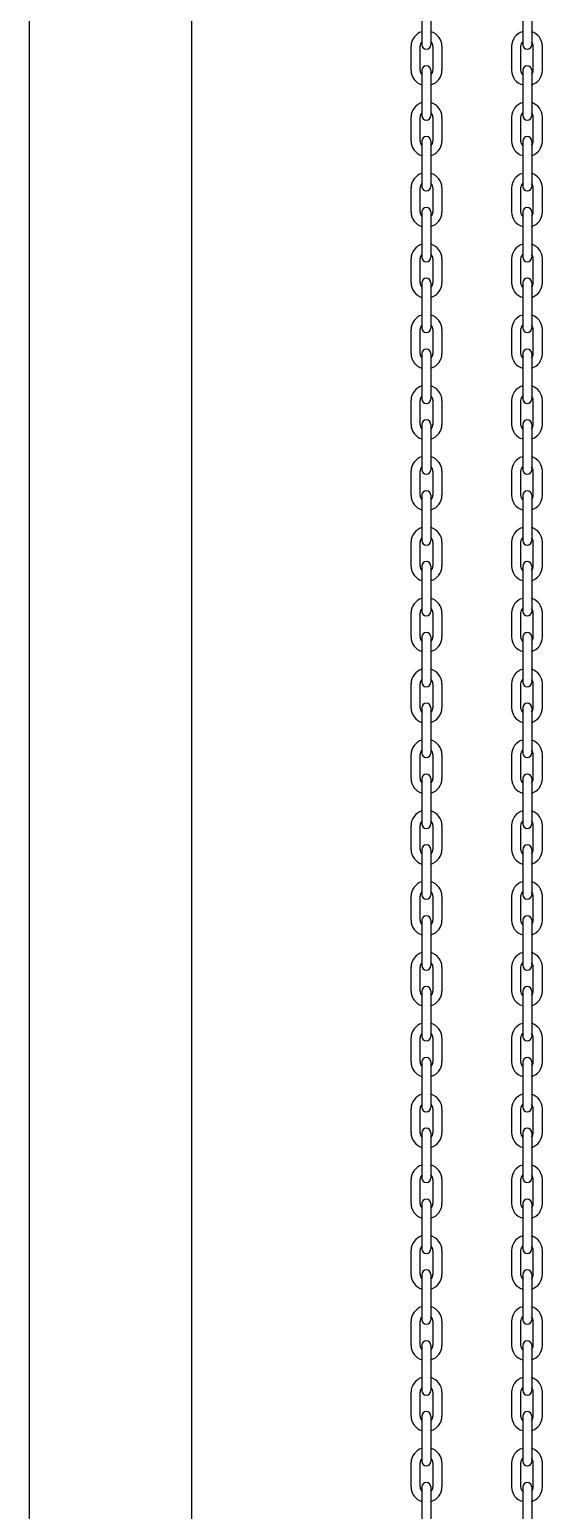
# Model space of a CAD drawing. Header units: millimetres. Extents: x 204328 to 274136, y -196910 to -178068.
# Drawn here: x 259812.6 to 259963.7, y -185713.1 to -185276.9 of the extents above; entities that cross this region are included whole.
import ezdxf

# ---------------------------------------------------------------- set-up
doc = ezdxf.new("R2010")
doc.units = ezdxf.units.MM
doc.layers.add('OHD Frame', color=2, linetype='Continuous')

msp = doc.modelspace()

# ---------------------------------------------------------------- linework, layer by layer
at = {"color": 3}
msp.add_line((259812.62, -189504.02, 0), (259812.62, -181789.76, 0), dxfattribs=at)
at = {"color": 7, "linetype": 'Continuous'}
for p, q in [((259928.13, -185267.97, 0), (259928.13, -185281.3, 0)), ((259930.8, -185267.97, 0), (259930.8, -185281.3, 0)), ((259957.88, -185267.97, 0), (259957.88, -185281.3, 0)), ((259960.55, -185267.97, 0), (259960.55, -185281.3, 0)), ((259925, -185288.84, 0), (259925, -185281.77, 0)), ((259927.67, -185288.84, 0), (259927.67, -185281.77, 0)), ((259931.4, -185281.77, 0), (259931.4, -185288.84, 0)), ((259934.07, -185281.77, 0), (259934.07, -185288.84, 0)), ((259954.61, -185281.77, 0), (259954.61, -185288.84, 0)), ((259957.28, -185281.77, 0), (259957.28, -185288.84, 0)), ((259961.01, -185288.84, 0), (259961.01, -185281.77, 0)), ((259963.68, -185288.84, 0), (259963.68, -185281.77, 0)), ((259928.13, -185288.84, 0), (259928.13, -185302.17, 0)), ((259930.8, -185288.84, 0), (259930.8, -185302.17, 0)), ((259957.88, -185288.84, 0), (259957.88, -185302.17, 0)), ((259960.55, -185288.84, 0), (259960.55, -185302.17, 0)), ((259925, -185309.7, 0), (259925, -185302.64, 0)), ((259927.67, -185309.7, 0), (259927.67, -185302.64, 0)), ((259931.4, -185302.64, 0), (259931.4, -185309.7, 0)), ((259934.07, -185302.64, 0), (259934.07, -185309.7, 0)), ((259954.61, -185302.64, 0), (259954.61, -185309.7, 0)), ((259957.28, -185302.64, 0), (259957.28, -185309.7, 0)), ((259961.01, -185309.7, 0), (259961.01, -185302.64, 0)), ((259963.68, -185309.7, 0), (259963.68, -185302.64, 0)), ((259928.13, -185309.7, 0), (259928.13, -185323.04, 0)), ((259930.8, -185309.7, 0), (259930.8, -185323.04, 0)), ((259957.88, -185309.7, 0), (259957.88, -185323.04, 0)), ((259960.55, -185309.7, 0), (259960.55, -185323.04, 0)), ((259925, -185330.57, 0), (259925, -185323.5, 0)), ((259927.67, -185330.57, 0), (259927.67, -185323.5, 0)), ((259931.4, -185323.5, 0), (259931.4, -185330.57, 0)), ((259934.07, -185323.5, 0), (259934.07, -185330.57, 0)), ((259954.61, -185323.5, 0), (259954.61, -185330.57, 0)), ((259957.28, -185323.5, 0), (259957.28, -185330.57, 0)), ((259961.01, -185330.57, 0), (259961.01, -185323.5, 0)), ((259963.68, -185330.57, 0), (259963.68, -185323.5, 0)), ((259928.13, -185330.57, 0), (259928.13, -185343.9, 0)), ((259930.8, -185330.57, 0), (259930.8, -185343.9, 0)), ((259957.88, -185330.57, 0), (259957.88, -185343.9, 0)), ((259960.55, -185330.57, 0), (259960.55, -185343.9, 0)), ((259925, -185351.44, 0), (259925, -185344.37, 0)), ((259927.67, -185351.44, 0), (259927.67, -185344.37, 0)), ((259931.4, -185344.37, 0), (259931.4, -185351.44, 0)), ((259934.07, -185344.37, 0), (259934.07, -185351.44, 0)), ((259954.61, -185344.37, 0), (259954.61, -185351.44, 0)), ((259957.28, -185344.37, 0), (259957.28, -185351.44, 0)), ((259961.01, -185351.44, 0), (259961.01, -185344.37, 0)), ((259963.68, -185351.44, 0), (259963.68, -185344.37, 0)), ((259928.13, -185351.44, 0), (259928.13, -185364.77, 0)), ((259930.8, -185351.44, 0), (259930.8, -185364.77, 0)), ((259957.88, -185351.44, 0), (259957.88, -185364.77, 0)), ((259960.55, -185351.44, 0), (259960.55, -185364.77, 0)), ((259925, -185372.3, 0), (259925, -185365.24, 0)), ((259927.67, -185372.3, 0), (259927.67, -185365.24, 0)), ((259931.4, -185365.24, 0), (259931.4, -185372.3, 0)), ((259934.07, -185365.24, 0), (259934.07, -185372.3, 0)), ((259954.61, -185365.24, 0), (259954.61, -185372.3, 0)), ((259957.28, -185365.24, 0), (259957.28, -185372.3, 0)), ((259961.01, -185372.3, 0), (259961.01, -185365.24, 0)), ((259963.68, -185372.3, 0), (259963.68, -185365.24, 0)), ((259928.13, -185372.3, 0), (259928.13, -185385.64, 0)), ((259930.8, -185372.3, 0), (259930.8, -185385.64, 0)), ((259957.88, -185372.3, 0), (259957.88, -185385.64, 0)), ((259960.55, -185372.3, 0), (259960.55, -185385.64, 0)), ((259925, -185393.17, 0), (259925, -185386.1, 0)), ((259927.67, -185393.17, 0), (259927.67, -185386.1, 0)), ((259931.4, -185386.1, 0), (259931.4, -185393.17, 0)), ((259934.07, -185386.1, 0), (259934.07, -185393.17, 0)), ((259954.61, -185386.1, 0), (259954.61, -185393.17, 0)), ((259957.28, -185386.1, 0), (259957.28, -185393.17, 0)), ((259961.01, -185393.17, 0), (259961.01, -185386.1, 0)), ((259963.68, -185393.17, 0), (259963.68, -185386.1, 0)), ((259928.13, -185393.17, 0), (259928.13, -185406.5, 0)), ((259930.8, -185393.17, 0), (259930.8, -185406.5, 0)), ((259957.88, -185393.17, 0), (259957.88, -185406.5, 0)), ((259960.55, -185393.17, 0), (259960.55, -185406.5, 0)), ((259925, -185414.04, 0), (259925, -185406.97, 0)), ((259927.67, -185414.04, 0), (259927.67, -185406.97, 0)), ((259931.4, -185406.97, 0), (259931.4, -185414.04, 0)), ((259934.07, -185406.97, 0), (259934.07, -185414.04, 0)), ((259954.61, -185406.97, 0), (259954.61, -185414.04, 0)), ((259957.28, -185406.97, 0), (259957.28, -185414.04, 0)), ((259961.01, -185414.04, 0), (259961.01, -185406.97, 0)), ((259963.68, -185414.04, 0), (259963.68, -185406.97, 0)), ((259928.13, -185414.04, 0), (259928.13, -185427.37, 0)), ((259930.8, -185414.04, 0), (259930.8, -185427.37, 0)), ((259957.88, -185414.04, 0), (259957.88, -185427.37, 0)), ((259960.55, -185414.04, 0), (259960.55, -185427.37, 0)), ((259925, -185434.9, 0), (259925, -185427.84, 0)), ((259927.67, -185434.9, 0), (259927.67, -185427.84, 0)), ((259931.4, -185427.84, 0), (259931.4, -185434.9, 0)), ((259934.07, -185427.84, 0), (259934.07, -185434.9, 0)), ((259954.61, -185427.84, 0), (259954.61, -185434.9, 0)), ((259957.28, -185427.84, 0), (259957.28, -185434.9, 0)), ((259961.01, -185434.9, 0), (259961.01, -185427.84, 0)), ((259963.68, -185434.9, 0), (259963.68, -185427.84, 0)), ((259928.13, -185434.9, 0), (259928.13, -185448.24, 0)), ((259930.8, -185434.9, 0), (259930.8, -185448.24, 0)), ((259957.88, -185434.9, 0), (259957.88, -185448.24, 0)), ((259960.55, -185434.9, 0), (259960.55, -185448.24, 0)), ((259925, -185455.77, 0), (259925, -185448.7, 0)), ((259927.67, -185455.77, 0), (259927.67, -185448.7, 0)), ((259931.4, -185448.7, 0), (259931.4, -185455.77, 0)), ((259934.07, -185448.7, 0), (259934.07, -185455.77, 0)), ((259954.61, -185448.7, 0), (259954.61, -185455.77, 0)), ((259957.28, -185448.7, 0), (259957.28, -185455.77, 0)), ((259961.01, -185455.77, 0), (259961.01, -185448.7, 0)), ((259963.68, -185455.77, 0), (259963.68, -185448.7, 0)), ((259928.13, -185455.77, 0), (259928.13, -185469.1, 0)), ((259930.8, -185455.77, 0), (259930.8, -185469.1, 0)), ((259957.88, -185455.77, 0), (259957.88, -185469.1, 0)), ((259960.55, -185455.77, 0), (259960.55, -185469.1, 0)), ((259925, -185476.64, 0), (259925, -185469.57, 0)), ((259927.67, -185476.64, 0), (259927.67, -185469.57, 0)), ((259931.4, -185469.57, 0), (259931.4, -185476.64, 0)), ((259934.07, -185469.57, 0), (259934.07, -185476.64, 0)), ((259954.61, -185469.57, 0), (259954.61, -185476.64, 0)), ((259957.28, -185469.57, 0), (259957.28, -185476.64, 0)), ((259961.01, -185476.64, 0), (259961.01, -185469.57, 0)), ((259963.68, -185476.64, 0), (259963.68, -185469.57, 0)), ((259928.13, -185476.64, 0), (259928.13, -185489.97, 0)), ((259930.8, -185476.64, 0), (259930.8, -185489.97, 0)), ((259957.88, -185476.64, 0), (259957.88, -185489.97, 0)), ((259960.55, -185476.64, 0), (259960.55, -185489.97, 0)), ((259925, -185497.5, 0), (259925, -185490.44, 0)), ((259927.67, -185497.5, 0), (259927.67, -185490.44, 0)), ((259931.4, -185490.44, 0), (259931.4, -185497.5, 0)), ((259934.07, -185490.44, 0), (259934.07, -185497.5, 0)), ((259954.61, -185490.44, 0), (259954.61, -185497.5, 0)), ((259957.28, -185490.44, 0), (259957.28, -185497.5, 0)), ((259961.01, -185497.5, 0), (259961.01, -185490.44, 0)), ((259963.68, -185497.5, 0), (259963.68, -185490.44, 0)), ((259928.13, -185497.5, 0), (259928.13, -185510.84, 0)), ((259930.8, -185497.5, 0), (259930.8, -185510.84, 0)), ((259957.88, -185497.5, 0), (259957.88, -185510.84, 0)), ((259960.55, -185497.5, 0), (259960.55, -185510.84, 0)), ((259925, -185518.37, 0), (259925, -185511.3, 0)), ((259927.67, -185518.37, 0), (259927.67, -185511.3, 0)), ((259931.4, -185511.3, 0), (259931.4, -185518.37, 0)), ((259934.07, -185511.3, 0), (259934.07, -185518.37, 0)), ((259954.61, -185511.3, 0), (259954.61, -185518.37, 0)), ((259957.28, -185511.3, 0), (259957.28, -185518.37, 0)), ((259961.01, -185518.37, 0), (259961.01, -185511.3, 0)), ((259963.68, -185518.37, 0), (259963.68, -185511.3, 0)), ((259928.13, -185518.37, 0), (259928.13, -185531.7, 0)), ((259930.8, -185518.37, 0), (259930.8, -185531.7, 0)), ((259957.88, -185518.37, 0), (259957.88, -185531.7, 0)), ((259960.55, -185518.37, 0), (259960.55, -185531.7, 0)), ((259925, -185539.24, 0), (259925, -185532.17, 0)), ((259927.67, -185539.24, 0), (259927.67, -185532.17, 0)), ((259931.4, -185532.17, 0), (259931.4, -185539.24, 0)), ((259934.07, -185532.17, 0), (259934.07, -185539.24, 0)), ((259954.61, -185532.17, 0), (259954.61, -185539.24, 0)), ((259957.28, -185532.17, 0), (259957.28, -185539.24, 0)), ((259961.01, -185539.24, 0), (259961.01, -185532.17, 0)), ((259963.68, -185539.24, 0), (259963.68, -185532.17, 0)), ((259928.13, -185539.24, 0), (259928.13, -185552.57, 0)), ((259930.8, -185539.24, 0), (259930.8, -185552.57, 0)), ((259957.88, -185539.24, 0), (259957.88, -185552.57, 0)), ((259960.55, -185539.24, 0), (259960.55, -185552.57, 0)), ((259925, -185560.1, 0), (259925, -185553.04, 0)), ((259927.67, -185560.1, 0), (259927.67, -185553.04, 0)), ((259931.4, -185553.04, 0), (259931.4, -185560.1, 0)), ((259934.07, -185553.04, 0), (259934.07, -185560.1, 0)), ((259954.61, -185553.04, 0), (259954.61, -185560.1, 0)), ((259957.28, -185553.04, 0), (259957.28, -185560.1, 0)), ((259961.01, -185560.1, 0), (259961.01, -185553.04, 0)), ((259963.68, -185560.1, 0), (259963.68, -185553.04, 0)), ((259928.13, -185560.1, 0), (259928.13, -185573.44, 0)), ((259930.8, -185560.1, 0), (259930.8, -185573.44, 0)), ((259957.88, -185560.1, 0), (259957.88, -185573.44, 0)), ((259960.55, -185560.1, 0), (259960.55, -185573.44, 0)), ((259925, -185580.97, 0), (259925, -185573.9, 0)), ((259927.67, -185580.97, 0), (259927.67, -185573.9, 0)), ((259931.4, -185573.9, 0), (259931.4, -185580.97, 0)), ((259934.07, -185573.9, 0), (259934.07, -185580.97, 0)), ((259954.61, -185573.9, 0), (259954.61, -185580.97, 0)), ((259957.28, -185573.9, 0), (259957.28, -185580.97, 0)), ((259961.01, -185580.97, 0), (259961.01, -185573.9, 0)), ((259963.68, -185580.97, 0), (259963.68, -185573.9, 0)), ((259928.13, -185580.97, 0), (259928.13, -185594.3, 0)), ((259930.8, -185580.97, 0), (259930.8, -185594.3, 0)), ((259957.88, -185580.97, 0), (259957.88, -185594.3, 0)), ((259960.55, -185580.97, 0), (259960.55, -185594.3, 0)), ((259925, -185601.84, 0), (259925, -185594.77, 0)), ((259927.67, -185601.84, 0), (259927.67, -185594.77, 0)), ((259931.4, -185594.77, 0), (259931.4, -185601.84, 0)), ((259934.07, -185594.77, 0), (259934.07, -185601.84, 0)), ((259954.61, -185594.77, 0), (259954.61, -185601.84, 0)), ((259957.28, -185594.77, 0), (259957.28, -185601.84, 0)), ((259961.01, -185601.84, 0), (259961.01, -185594.77, 0)), ((259963.68, -185601.84, 0), (259963.68, -185594.77, 0)), ((259928.13, -185601.84, 0), (259928.13, -185615.17, 0)), ((259930.8, -185601.84, 0), (259930.8, -185615.17, 0)), ((259957.88, -185601.84, 0), (259957.88, -185615.17, 0)), ((259960.55, -185601.84, 0), (259960.55, -185615.17, 0)), ((259925, -185622.7, 0), (259925, -185615.64, 0)), ((259927.67, -185622.7, 0), (259927.67, -185615.64, 0)), ((259931.4, -185615.64, 0), (259931.4, -185622.7, 0)), ((259934.07, -185615.64, 0), (259934.07, -185622.7, 0)), ((259954.61, -185615.64, 0), (259954.61, -185622.7, 0)), ((259957.28, -185615.64, 0), (259957.28, -185622.7, 0)), ((259961.01, -185622.7, 0), (259961.01, -185615.64, 0)), ((259963.68, -185622.7, 0), (259963.68, -185615.64, 0)), ((259928.13, -185622.7, 0), (259928.13, -185636.04, 0)), ((259930.8, -185622.7, 0), (259930.8, -185636.04, 0)), ((259957.88, -185622.7, 0), (259957.88, -185636.04, 0)), ((259960.55, -185622.7, 0), (259960.55, -185636.04, 0)), ((259925, -185643.57, 0), (259925, -185636.5, 0)), ((259927.67, -185643.57, 0), (259927.67, -185636.5, 0)), ((259931.4, -185636.5, 0), (259931.4, -185643.57, 0)), ((259934.07, -185636.5, 0), (259934.07, -185643.57, 0)), ((259954.61, -185636.5, 0), (259954.61, -185643.57, 0)), ((259957.28, -185636.5, 0), (259957.28, -185643.57, 0)), ((259961.01, -185643.57, 0), (259961.01, -185636.5, 0)), ((259963.68, -185643.57, 0), (259963.68, -185636.5, 0)), ((259928.13, -185643.57, 0), (259928.13, -185656.9, 0)), ((259930.8, -185643.57, 0), (259930.8, -185656.9, 0)), ((259957.88, -185643.57, 0), (259957.88, -185656.9, 0)), ((259960.55, -185643.57, 0), (259960.55, -185656.9, 0)), ((259925, -185664.44, 0), (259925, -185657.37, 0)), ((259927.67, -185664.44, 0), (259927.67, -185657.37, 0)), ((259931.4, -185657.37, 0), (259931.4, -185664.44, 0)), ((259934.07, -185657.37, 0), (259934.07, -185664.44, 0)), ((259954.61, -185657.37, 0), (259954.61, -185664.44, 0)), ((259957.28, -185657.37, 0), (259957.28, -185664.44, 0)), ((259961.01, -185664.44, 0), (259961.01, -185657.37, 0)), ((259963.68, -185664.44, 0), (259963.68, -185657.37, 0)), ((259928.13, -185664.44, 0), (259928.13, -185677.77, 0)), ((259930.8, -185664.44, 0), (259930.8, -185677.77, 0)), ((259957.88, -185664.44, 0), (259957.88, -185677.77, 0)), ((259960.55, -185664.44, 0), (259960.55, -185677.77, 0)), ((259925, -185685.3, 0), (259925, -185678.24, 0)), ((259927.67, -185685.3, 0), (259927.67, -185678.24, 0)), ((259931.4, -185678.24, 0), (259931.4, -185685.3, 0)), ((259934.07, -185678.24, 0), (259934.07, -185685.3, 0)), ((259954.61, -185678.24, 0), (259954.61, -185685.3, 0)), ((259957.28, -185678.24, 0), (259957.28, -185685.3, 0)), ((259961.01, -185685.3, 0), (259961.01, -185678.24, 0)), ((259963.68, -185685.3, 0), (259963.68, -185678.24, 0)), ((259928.13, -185685.3, 0), (259928.13, -185698.64, 0)), ((259930.8, -185685.3, 0), (259930.8, -185698.64, 0)), ((259957.88, -185685.3, 0), (259957.88, -185698.64, 0)), ((259960.55, -185685.3, 0), (259960.55, -185698.64, 0)), ((259925, -185706.17, 0), (259925, -185699.1, 0)), ((259927.67, -185706.17, 0), (259927.67, -185699.1, 0)), ((259931.4, -185699.1, 0), (259931.4, -185706.17, 0)), ((259934.07, -185699.1, 0), (259934.07, -185706.17, 0)), ((259954.61, -185699.1, 0), (259954.61, -185706.17, 0)), ((259957.28, -185699.1, 0), (259957.28, -185706.17, 0)), ((259961.01, -185706.17, 0), (259961.01, -185699.1, 0)), ((259963.68, -185706.17, 0), (259963.68, -185699.1, 0)), ((259928.13, -185706.17, 0), (259928.13, -185719.5, 0)), ((259930.8, -185706.17, 0), (259930.8, -185719.5, 0)), ((259957.88, -185706.17, 0), (259957.88, -185719.5, 0)), ((259960.55, -185706.17, 0), (259960.55, -185719.5, 0))]:
    msp.add_line(p, q, dxfattribs=at)
for centre, radius, start, end in [((259929.47, -185281.77, 0), 4.47, 106.4768, 180), ((259929.47, -185281.77, 0), 1.8, 134.9422, 180), ((259929.47, -185281.3, 0), 1.33, 180, 0), ((259929.6, -185281.77, 0), 4.47, 0, 73.5232), ((259929.6, -185281.77, 0), 1.8, 0, 45.0578), ((259959.08, -185281.77, 0), 4.47, 106.4768, 180), ((259959.08, -185281.77, 0), 1.8, 134.9422, 180), ((259959.21, -185281.3, 0), 1.33, 180, 0), ((259959.21, -185281.77, 0), 4.47, 0, 73.5232), ((259959.21, -185281.77, 0), 1.8, 0, 45.0578), ((259929.47, -185288.84, 0), 4.47, 180, 253.5232), ((259929.47, -185288.84, 0), 1.8, 180, 225.0578), ((259929.47, -185288.84, 0), 1.33, 0, 180), ((259929.6, -185288.84, 0), 4.47, 286.4768, 0), ((259929.6, -185288.84, 0), 1.8, 314.9422, 0), ((259959.08, -185288.84, 0), 4.47, 180, 253.5232), ((259959.08, -185288.84, 0), 1.8, 180, 225.0578), ((259959.21, -185288.84, 0), 1.33, 0, 180), ((259959.21, -185288.84, 0), 4.47, 286.4768, 0), ((259959.21, -185288.84, 0), 1.8, 314.9422, 0), ((259929.47, -185302.64, 0), 4.47, 106.4768, 180), ((259929.6, -185302.64, 0), 4.47, 0, 73.5232), ((259959.08, -185302.64, 0), 4.47, 106.4768, 180), ((259959.21, -185302.64, 0), 4.47, 0, 73.5232), ((259929.47, -185302.64, 0), 1.8, 134.9422, 180), ((259929.47, -185302.17, 0), 1.33, 180, 0), ((259929.6, -185302.64, 0), 1.8, 0, 45.0578), ((259959.08, -185302.64, 0), 1.8, 134.9422, 180), ((259959.21, -185302.17, 0), 1.33, 180, 0), ((259959.21, -185302.64, 0), 1.8, 0, 45.0578), ((259929.47, -185309.7, 0), 4.47, 180, 253.5232), ((259929.47, -185309.7, 0), 1.8, 180, 225.0578), ((259929.47, -185309.7, 0), 1.33, 0, 180), ((259929.6, -185309.7, 0), 4.47, 286.4768, 0), ((259929.6, -185309.7, 0), 1.8, 314.9422, 0), ((259959.08, -185309.7, 0), 4.47, 180, 253.5232), ((259959.08, -185309.7, 0), 1.8, 180, 225.0578), ((259959.21, -185309.7, 0), 1.33, 0, 180), ((259959.21, -185309.7, 0), 4.47, 286.4768, 0), ((259959.21, -185309.7, 0), 1.8, 314.9422, 0), ((259929.47, -185323.5, 0), 4.47, 106.4768, 180), ((259929.6, -185323.5, 0), 4.47, 0, 73.5232), ((259959.08, -185323.5, 0), 4.47, 106.4768, 180), ((259959.21, -185323.5, 0), 4.47, 0, 73.5232), ((259929.47, -185323.5, 0), 1.8, 134.9422, 180), ((259929.47, -185323.04, 0), 1.33, 180, 0), ((259929.6, -185323.5, 0), 1.8, 0, 45.0578), ((259959.08, -185323.5, 0), 1.8, 134.9422, 180), ((259959.21, -185323.04, 0), 1.33, 180, 0), ((259959.21, -185323.5, 0), 1.8, 0, 45.0578), ((259929.47, -185330.57, 0), 1.33, 0, 180), ((259959.21, -185330.57, 0), 1.33, 0, 180), ((259929.47, -185330.57, 0), 4.47, 180, 253.5232), ((259929.47, -185330.57, 0), 1.8, 180, 225.0578), ((259929.6, -185330.57, 0), 4.47, 286.4768, 0), ((259929.6, -185330.57, 0), 1.8, 314.9422, 0), ((259959.08, -185330.57, 0), 4.47, 180, 253.5232), ((259959.08, -185330.57, 0), 1.8, 180, 225.0578), ((259959.21, -185330.57, 0), 4.47, 286.4768, 0), ((259959.21, -185330.57, 0), 1.8, 314.9422, 0), ((259929.47, -185344.37, 0), 4.47, 106.4768, 180), ((259929.6, -185344.37, 0), 4.47, 0, 73.5232), ((259959.08, -185344.37, 0), 4.47, 106.4768, 180), ((259959.21, -185344.37, 0), 4.47, 0, 73.5232), ((259929.47, -185344.37, 0), 1.8, 134.9422, 180), ((259929.47, -185343.9, 0), 1.33, 180, 0), ((259929.6, -185344.37, 0), 1.8, 0, 45.0578), ((259959.08, -185344.37, 0), 1.8, 134.9422, 180), ((259959.21, -185343.9, 0), 1.33, 180, 0), ((259959.21, -185344.37, 0), 1.8, 0, 45.0578), ((259929.47, -185351.44, 0), 1.33, 0, 180), ((259959.21, -185351.44, 0), 1.33, 0, 180), ((259929.47, -185351.44, 0), 4.47, 180, 253.5232), ((259929.47, -185351.44, 0), 1.8, 180, 225.0578), ((259929.6, -185351.44, 0), 4.47, 286.4768, 0), ((259929.6, -185351.44, 0), 1.8, 314.9422, 0), ((259959.08, -185351.44, 0), 4.47, 180, 253.5232), ((259959.08, -185351.44, 0), 1.8, 180, 225.0578), ((259959.21, -185351.44, 0), 4.47, 286.4768, 0), ((259959.21, -185351.44, 0), 1.8, 314.9422, 0), ((259929.47, -185365.24, 0), 4.47, 106.4768, 180), ((259929.47, -185365.24, 0), 1.8, 134.9422, 180), ((259929.6, -185365.24, 0), 4.47, 0, 73.5232), ((259929.6, -185365.24, 0), 1.8, 0, 45.0578), ((259959.08, -185365.24, 0), 4.47, 106.4768, 180), ((259959.08, -185365.24, 0), 1.8, 134.9422, 180), ((259959.21, -185365.24, 0), 4.47, 0, 73.5232), ((259959.21, -185365.24, 0), 1.8, 0, 45.0578), ((259929.47, -185364.77, 0), 1.33, 180, 0), ((259959.21, -185364.77, 0), 1.33, 180, 0), ((259929.47, -185372.3, 0), 4.47, 180, 253.5232), ((259929.47, -185372.3, 0), 1.8, 180, 225.0578), ((259929.47, -185372.3, 0), 1.33, 0, 180), ((259929.6, -185372.3, 0), 4.47, 286.4768, 0), ((259929.6, -185372.3, 0), 1.8, 314.9422, 0), ((259959.08, -185372.3, 0), 4.47, 180, 253.5232), ((259959.08, -185372.3, 0), 1.8, 180, 225.0578), ((259959.21, -185372.3, 0), 1.33, 0, 180), ((259959.21, -185372.3, 0), 4.47, 286.4768, 0), ((259959.21, -185372.3, 0), 1.8, 314.9422, 0), ((259929.47, -185386.1, 0), 4.47, 106.4768, 180), ((259929.47, -185386.1, 0), 1.8, 134.9422, 180), ((259929.47, -185385.64, 0), 1.33, 180, 0), ((259929.6, -185386.1, 0), 4.47, 0, 73.5232), ((259929.6, -185386.1, 0), 1.8, 0, 45.0578), ((259959.08, -185386.1, 0), 4.47, 106.4768, 180), ((259959.08, -185386.1, 0), 1.8, 134.9422, 180), ((259959.21, -185385.64, 0), 1.33, 180, 0), ((259959.21, -185386.1, 0), 4.47, 0, 73.5232), ((259959.21, -185386.1, 0), 1.8, 0, 45.0578), ((259929.47, -185393.17, 0), 4.47, 180, 253.5232), ((259929.47, -185393.17, 0), 1.8, 180, 225.0578), ((259929.47, -185393.17, 0), 1.33, 0, 180), ((259929.6, -185393.17, 0), 4.47, 286.4768, 0), ((259929.6, -185393.17, 0), 1.8, 314.9422, 0), ((259959.08, -185393.17, 0), 4.47, 180, 253.5232), ((259959.08, -185393.17, 0), 1.8, 180, 225.0578), ((259959.21, -185393.17, 0), 1.33, 0, 180), ((259959.21, -185393.17, 0), 4.47, 286.4768, 0), ((259959.21, -185393.17, 0), 1.8, 314.9422, 0), ((259929.47, -185406.97, 0), 4.47, 106.4768, 180), ((259929.6, -185406.97, 0), 4.47, 0, 73.5232), ((259959.08, -185406.97, 0), 4.47, 106.4768, 180), ((259959.21, -185406.97, 0), 4.47, 0, 73.5232), ((259929.47, -185406.97, 0), 1.8, 134.9422, 180), ((259929.47, -185406.5, 0), 1.33, 180, 0), ((259929.6, -185406.97, 0), 1.8, 0, 45.0578), ((259959.08, -185406.97, 0), 1.8, 134.9422, 180), ((259959.21, -185406.5, 0), 1.33, 180, 0), ((259959.21, -185406.97, 0), 1.8, 0, 45.0578), ((259929.47, -185414.04, 0), 4.47, 180, 253.5232), ((259929.47, -185414.04, 0), 1.8, 180, 225.0578), ((259929.47, -185414.04, 0), 1.33, 0, 180), ((259929.6, -185414.04, 0), 4.47, 286.4768, 0), ((259929.6, -185414.04, 0), 1.8, 314.9422, 0), ((259959.08, -185414.04, 0), 4.47, 180, 253.5232), ((259959.08, -185414.04, 0), 1.8, 180, 225.0578), ((259959.21, -185414.04, 0), 1.33, 0, 180), ((259959.21, -185414.04, 0), 4.47, 286.4768, 0), ((259959.21, -185414.04, 0), 1.8, 314.9422, 0), ((259929.47, -185427.84, 0), 4.47, 106.4768, 180), ((259929.6, -185427.84, 0), 4.47, 0, 73.5232), ((259959.08, -185427.84, 0), 4.47, 106.4768, 180), ((259959.21, -185427.84, 0), 4.47, 0, 73.5232), ((259929.47, -185427.84, 0), 1.8, 134.9422, 180), ((259929.47, -185427.37, 0), 1.33, 180, 0), ((259929.6, -185427.84, 0), 1.8, 0, 45.0578), ((259959.08, -185427.84, 0), 1.8, 134.9422, 180), ((259959.21, -185427.37, 0), 1.33, 180, 0), ((259959.21, -185427.84, 0), 1.8, 0, 45.0578), ((259929.47, -185434.9, 0), 1.33, 0, 180), ((259959.21, -185434.9, 0), 1.33, 0, 180), ((259929.47, -185434.9, 0), 4.47, 180, 253.5232), ((259929.47, -185434.9, 0), 1.8, 180, 225.0578), ((259929.6, -185434.9, 0), 4.47, 286.4768, 0), ((259929.6, -185434.9, 0), 1.8, 314.9422, 0), ((259959.08, -185434.9, 0), 4.47, 180, 253.5232), ((259959.08, -185434.9, 0), 1.8, 180, 225.0578), ((259959.21, -185434.9, 0), 4.47, 286.4768, 0), ((259959.21, -185434.9, 0), 1.8, 314.9422, 0), ((259929.47, -185448.7, 0), 4.47, 106.4768, 180), ((259929.6, -185448.7, 0), 4.47, 0, 73.5232), ((259959.08, -185448.7, 0), 4.47, 106.4768, 180), ((259959.21, -185448.7, 0), 4.47, 0, 73.5232), ((259929.47, -185448.7, 0), 1.8, 134.9422, 180), ((259929.47, -185448.24, 0), 1.33, 180, 0), ((259929.6, -185448.7, 0), 1.8, 0, 45.0578), ((259959.08, -185448.7, 0), 1.8, 134.9422, 180), ((259959.21, -185448.24, 0), 1.33, 180, 0), ((259959.21, -185448.7, 0), 1.8, 0, 45.0578), ((259929.47, -185455.77, 0), 4.47, 180, 253.5232), ((259929.47, -185455.77, 0), 1.8, 180, 225.0578), ((259929.47, -185455.77, 0), 1.33, 0, 180), ((259929.6, -185455.77, 0), 4.47, 286.4768, 0), ((259929.6, -185455.77, 0), 1.8, 314.9422, 0), ((259959.08, -185455.77, 0), 4.47, 180, 253.5232), ((259959.08, -185455.77, 0), 1.8, 180, 225.0578), ((259959.21, -185455.77, 0), 1.33, 0, 180), ((259959.21, -185455.77, 0), 4.47, 286.4768, 0), ((259959.21, -185455.77, 0), 1.8, 314.9422, 0), ((259929.47, -185469.57, 0), 4.47, 106.4768, 180), ((259929.47, -185469.57, 0), 1.8, 134.9422, 180), ((259929.6, -185469.57, 0), 4.47, 0, 73.5232), ((259929.6, -185469.57, 0), 1.8, 0, 45.0578), ((259959.08, -185469.57, 0), 4.47, 106.4768, 180), ((259959.08, -185469.57, 0), 1.8, 134.9422, 180), ((259959.21, -185469.57, 0), 4.47, 0, 73.5232), ((259959.21, -185469.57, 0), 1.8, 0, 45.0578), ((259929.47, -185469.1, 0), 1.33, 180, 0), ((259959.21, -185469.1, 0), 1.33, 180, 0), ((259929.47, -185476.64, 0), 4.47, 180, 253.5232), ((259929.47, -185476.64, 0), 1.8, 180, 225.0578), ((259929.47, -185476.64, 0), 1.33, 0, 180), ((259929.6, -185476.64, 0), 4.47, 286.4768, 0), ((259929.6, -185476.64, 0), 1.8, 314.9422, 0), ((259959.08, -185476.64, 0), 4.47, 180, 253.5232), ((259959.08, -185476.64, 0), 1.8, 180, 225.0578), ((259959.21, -185476.64, 0), 1.33, 0, 180), ((259959.21, -185476.64, 0), 4.47, 286.4768, 0), ((259959.21, -185476.64, 0), 1.8, 314.9422, 0), ((259929.47, -185490.44, 0), 4.47, 106.4768, 180), ((259929.6, -185490.44, 0), 4.47, 0, 73.5232), ((259959.08, -185490.44, 0), 4.47, 106.4768, 180), ((259959.21, -185490.44, 0), 4.47, 0, 73.5232), ((259929.47, -185490.44, 0), 1.8, 134.9422, 180), ((259929.47, -185489.97, 0), 1.33, 180, 0), ((259929.6, -185490.44, 0), 1.8, 0, 45.0578), ((259959.08, -185490.44, 0), 1.8, 134.9422, 180), ((259959.21, -185489.97, 0), 1.33, 180, 0), ((259959.21, -185490.44, 0), 1.8, 0, 45.0578), ((259929.47, -185497.5, 0), 4.47, 180, 253.5232), ((259929.47, -185497.5, 0), 1.8, 180, 225.0578), ((259929.47, -185497.5, 0), 1.33, 0, 180), ((259929.6, -185497.5, 0), 4.47, 286.4768, 0), ((259929.6, -185497.5, 0), 1.8, 314.9422, 0), ((259959.08, -185497.5, 0), 4.47, 180, 253.5232), ((259959.08, -185497.5, 0), 1.8, 180, 225.0578), ((259959.21, -185497.5, 0), 1.33, 0, 180), ((259959.21, -185497.5, 0), 4.47, 286.4768, 0), ((259959.21, -185497.5, 0), 1.8, 314.9422, 0), ((259929.47, -185511.3, 0), 4.47, 106.4768, 180), ((259929.6, -185511.3, 0), 4.47, 0, 73.5232), ((259959.08, -185511.3, 0), 4.47, 106.4768, 180), ((259959.21, -185511.3, 0), 4.47, 0, 73.5232), ((259929.47, -185511.3, 0), 1.8, 134.9422, 180), ((259929.47, -185510.84, 0), 1.33, 180, 0), ((259929.47, -185510.84, 0), 1.33, 180, 0), ((259929.6, -185511.3, 0), 1.8, 0, 45.0578), ((259959.08, -185511.3, 0), 1.8, 134.9422, 180), ((259959.21, -185510.84, 0), 1.33, 180, 0), ((259959.21, -185510.84, 0), 1.33, 180, 0), ((259959.21, -185511.3, 0), 1.8, 0, 45.0578), ((259929.47, -185518.37, 0), 4.47, 180, 253.5232), ((259929.47, -185518.37, 0), 4.47, 180, 253.5232), ((259929.47, -185518.37, 0), 1.8, 180, 225.0578), ((259929.47, -185518.37, 0), 1.8, 180, 225.0578), ((259929.47, -185518.37, 0), 1.33, 0, 180), ((259929.47, -185518.37, 0), 1.33, 0, 180), ((259929.6, -185518.37, 0), 4.47, 286.4768, 0), ((259929.6, -185518.37, 0), 1.8, 314.9422, 0), ((259929.6, -185518.37, 0), 4.47, 286.4768, 0), ((259929.6, -185518.37, 0), 1.8, 314.9422, 0), ((259959.08, -185518.37, 0), 4.47, 180, 253.5232), ((259959.08, -185518.37, 0), 4.47, 180, 253.5232), ((259959.08, -185518.37, 0), 1.8, 180, 225.0578), ((259959.08, -185518.37, 0), 1.8, 180, 225.0578), ((259959.21, -185518.37, 0), 1.33, 0, 180), ((259959.21, -185518.37, 0), 1.33, 0, 180), ((259959.21, -185518.37, 0), 4.47, 286.4768, 0), ((259959.21, -185518.37, 0), 4.47, 286.4768, 0), ((259959.21, -185518.37, 0), 1.8, 314.9422, 0), ((259959.21, -185518.37, 0), 1.8, 314.9422, 0), ((259929.47, -185532.17, 0), 4.47, 106.4768, 180), ((259929.6, -185532.17, 0), 4.47, 0, 73.5232), ((259959.08, -185532.17, 0), 4.47, 106.4768, 180), ((259959.21, -185532.17, 0), 4.47, 0, 73.5232), ((259929.47, -185532.17, 0), 1.8, 134.9422, 180), ((259929.47, -185531.7, 0), 1.33, 180, 0), ((259929.6, -185532.17, 0), 1.8, 0, 45.0578), ((259959.08, -185532.17, 0), 1.8, 134.9422, 180), ((259959.21, -185531.7, 0), 1.33, 180, 0), ((259959.21, -185532.17, 0), 1.8, 0, 45.0578), ((259929.47, -185539.24, 0), 1.33, 0, 180), ((259959.21, -185539.24, 0), 1.33, 0, 180), ((259929.47, -185539.24, 0), 4.47, 180, 253.5232), ((259929.47, -185539.24, 0), 1.8, 180, 225.0578), ((259929.6, -185539.24, 0), 4.47, 286.4768, 0), ((259929.6, -185539.24, 0), 1.8, 314.9422, 0), ((259959.08, -185539.24, 0), 4.47, 180, 253.5232), ((259959.08, -185539.24, 0), 1.8, 180, 225.0578), ((259959.21, -185539.24, 0), 4.47, 286.4768, 0), ((259959.21, -185539.24, 0), 1.8, 314.9422, 0), ((259929.47, -185553.04, 0), 4.47, 106.4768, 180), ((259929.47, -185553.04, 0), 1.8, 134.9422, 180), ((259929.6, -185553.04, 0), 4.47, 0, 73.5232), ((259929.6, -185553.04, 0), 1.8, 0, 45.0578), ((259959.08, -185553.04, 0), 4.47, 106.4768, 180), ((259959.08, -185553.04, 0), 1.8, 134.9422, 180), ((259959.21, -185553.04, 0), 4.47, 0, 73.5232), ((259959.21, -185553.04, 0), 1.8, 0, 45.0578), ((259929.47, -185552.57, 0), 1.33, 180, 0), ((259959.21, -185552.57, 0), 1.33, 180, 0), ((259929.47, -185560.1, 0), 4.47, 180, 253.5232), ((259929.47, -185560.1, 0), 1.8, 180, 225.0578), ((259929.47, -185560.1, 0), 1.33, 0, 180), ((259929.6, -185560.1, 0), 4.47, 286.4768, 0), ((259929.6, -185560.1, 0), 1.8, 314.9422, 0), ((259959.08, -185560.1, 0), 4.47, 180, 253.5232), ((259959.08, -185560.1, 0), 1.8, 180, 225.0578), ((259959.21, -185560.1, 0), 1.33, 0, 180), ((259959.21, -185560.1, 0), 4.47, 286.4768, 0), ((259959.21, -185560.1, 0), 1.8, 314.9422, 0), ((259929.47, -185573.9, 0), 4.47, 106.4768, 180), ((259929.47, -185573.9, 0), 1.8, 134.9422, 180), ((259929.47, -185573.44, 0), 1.33, 180, 0), ((259929.6, -185573.9, 0), 4.47, 0, 73.5232), ((259929.6, -185573.9, 0), 1.8, 0, 45.0578), ((259959.08, -185573.9, 0), 4.47, 106.4768, 180), ((259959.08, -185573.9, 0), 1.8, 134.9422, 180), ((259959.21, -185573.44, 0), 1.33, 180, 0), ((259959.21, -185573.9, 0), 4.47, 0, 73.5232), ((259959.21, -185573.9, 0), 1.8, 0, 45.0578), ((259929.47, -185580.97, 0), 4.47, 180, 253.5232), ((259929.47, -185580.97, 0), 1.8, 180, 225.0578), ((259929.47, -185580.97, 0), 1.33, 0, 180), ((259929.6, -185580.97, 0), 4.47, 286.4768, 0), ((259929.6, -185580.97, 0), 1.8, 314.9422, 0), ((259959.08, -185580.97, 0), 4.47, 180, 253.5232), ((259959.08, -185580.97, 0), 1.8, 180, 225.0578), ((259959.21, -185580.97, 0), 1.33, 0, 180), ((259959.21, -185580.97, 0), 4.47, 286.4768, 0), ((259959.21, -185580.97, 0), 1.8, 314.9422, 0), ((259929.47, -185594.77, 0), 4.47, 106.4768, 180), ((259929.6, -185594.77, 0), 4.47, 0, 73.5232), ((259959.08, -185594.77, 0), 4.47, 106.4768, 180), ((259959.21, -185594.77, 0), 4.47, 0, 73.5232), ((259929.47, -185594.77, 0), 1.8, 134.9422, 180), ((259929.47, -185594.3, 0), 1.33, 180, 0), ((259929.6, -185594.77, 0), 1.8, 0, 45.0578), ((259959.08, -185594.77, 0), 1.8, 134.9422, 180), ((259959.21, -185594.3, 0), 1.33, 180, 0), ((259959.21, -185594.77, 0), 1.8, 0, 45.0578), ((259929.47, -185601.84, 0), 4.47, 180, 253.5232), ((259929.47, -185601.84, 0), 1.8, 180, 225.0578), ((259929.47, -185601.84, 0), 1.33, 0, 180), ((259929.6, -185601.84, 0), 4.47, 286.4768, 0), ((259929.6, -185601.84, 0), 1.8, 314.9422, 0), ((259959.08, -185601.84, 0), 4.47, 180, 253.5232), ((259959.08, -185601.84, 0), 1.8, 180, 225.0578), ((259959.21, -185601.84, 0), 1.33, 0, 180), ((259959.21, -185601.84, 0), 4.47, 286.4768, 0), ((259959.21, -185601.84, 0), 1.8, 314.9422, 0), ((259929.47, -185615.64, 0), 4.47, 106.4768, 180), ((259929.6, -185615.64, 0), 4.47, 0, 73.5232), ((259959.08, -185615.64, 0), 4.47, 106.4768, 180), ((259959.21, -185615.64, 0), 4.47, 0, 73.5232), ((259929.47, -185615.64, 0), 1.8, 134.9422, 180), ((259929.47, -185615.17, 0), 1.33, 180, 0), ((259929.6, -185615.64, 0), 1.8, 0, 45.0578), ((259959.08, -185615.64, 0), 1.8, 134.9422, 180), ((259959.21, -185615.17, 0), 1.33, 180, 0), ((259959.21, -185615.64, 0), 1.8, 0, 45.0578), ((259929.47, -185622.7, 0), 1.33, 0, 180), ((259959.21, -185622.7, 0), 1.33, 0, 180), ((259929.47, -185622.7, 0), 4.47, 180, 253.5232), ((259929.47, -185622.7, 0), 1.8, 180, 225.0578), ((259929.6, -185622.7, 0), 4.47, 286.4768, 0), ((259929.6, -185622.7, 0), 1.8, 314.9422, 0), ((259959.08, -185622.7, 0), 4.47, 180, 253.5232), ((259959.08, -185622.7, 0), 1.8, 180, 225.0578), ((259959.21, -185622.7, 0), 4.47, 286.4768, 0), ((259959.21, -185622.7, 0), 1.8, 314.9422, 0), ((259929.47, -185636.5, 0), 4.47, 106.4768, 180), ((259929.6, -185636.5, 0), 4.47, 0, 73.5232), ((259959.08, -185636.5, 0), 4.47, 106.4768, 180), ((259959.21, -185636.5, 0), 4.47, 0, 73.5232), ((259929.47, -185636.5, 0), 1.8, 134.9422, 180), ((259929.47, -185636.04, 0), 1.33, 180, 0), ((259929.6, -185636.5, 0), 1.8, 0, 45.0578), ((259959.08, -185636.5, 0), 1.8, 134.9422, 180), ((259959.21, -185636.04, 0), 1.33, 180, 0), ((259959.21, -185636.5, 0), 1.8, 0, 45.0578), ((259929.47, -185643.57, 0), 1.33, 0, 180), ((259959.21, -185643.57, 0), 1.33, 0, 180), ((259929.47, -185643.57, 0), 4.47, 180, 253.5232), ((259929.47, -185643.57, 0), 1.8, 180, 225.0578), ((259929.6, -185643.57, 0), 4.47, 286.4768, 0), ((259929.6, -185643.57, 0), 1.8, 314.9422, 0), ((259959.08, -185643.57, 0), 4.47, 180, 253.5232), ((259959.08, -185643.57, 0), 1.8, 180, 225.0578), ((259959.21, -185643.57, 0), 4.47, 286.4768, 0), ((259959.21, -185643.57, 0), 1.8, 314.9422, 0), ((259929.47, -185657.37, 0), 4.47, 106.4768, 180), ((259929.47, -185657.37, 0), 1.8, 134.9422, 180), ((259929.6, -185657.37, 0), 4.47, 0, 73.5232), ((259929.6, -185657.37, 0), 1.8, 0, 45.0578), ((259959.08, -185657.37, 0), 4.47, 106.4768, 180), ((259959.08, -185657.37, 0), 1.8, 134.9422, 180), ((259959.21, -185657.37, 0), 4.47, 0, 73.5232), ((259959.21, -185657.37, 0), 1.8, 0, 45.0578), ((259929.47, -185656.9, 0), 1.33, 180, 0), ((259929.47, -185656.9, 0), 1.33, 180, 0), ((259959.21, -185656.9, 0), 1.33, 180, 0), ((259959.21, -185656.9, 0), 1.33, 180, 0), ((259929.47, -185664.44, 0), 4.47, 180, 253.5232), ((259929.47, -185664.44, 0), 1.8, 180, 225.0578), ((259929.47, -185664.44, 0), 1.33, 0, 180), ((259929.6, -185664.44, 0), 4.47, 286.4768, 0), ((259929.6, -185664.44, 0), 1.8, 314.9422, 0), ((259959.08, -185664.44, 0), 4.47, 180, 253.5232), ((259959.08, -185664.44, 0), 1.8, 180, 225.0578), ((259959.21, -185664.44, 0), 1.33, 0, 180), ((259959.21, -185664.44, 0), 4.47, 286.4768, 0), ((259959.21, -185664.44, 0), 1.8, 314.9422, 0), ((259929.47, -185678.24, 0), 4.47, 106.4768, 180), ((259929.6, -185678.24, 0), 4.47, 0, 73.5232), ((259959.08, -185678.24, 0), 4.47, 106.4768, 180), ((259959.21, -185678.24, 0), 4.47, 0, 73.5232), ((259929.47, -185678.24, 0), 1.8, 134.9422, 180), ((259929.47, -185677.77, 0), 1.33, 180, 0), ((259929.6, -185678.24, 0), 1.8, 0, 45.0578), ((259959.08, -185678.24, 0), 1.8, 134.9422, 180), ((259959.21, -185677.77, 0), 1.33, 180, 0), ((259959.21, -185678.24, 0), 1.8, 0, 45.0578), ((259929.47, -185685.3, 0), 4.47, 180, 253.5232), ((259929.47, -185685.3, 0), 1.8, 180, 225.0578), ((259929.47, -185685.3, 0), 1.33, 0, 180), ((259929.6, -185685.3, 0), 4.47, 286.4768, 0), ((259929.6, -185685.3, 0), 1.8, 314.9422, 0), ((259959.08, -185685.3, 0), 4.47, 180, 253.5232), ((259959.08, -185685.3, 0), 1.8, 180, 225.0578), ((259959.21, -185685.3, 0), 1.33, 0, 180), ((259959.21, -185685.3, 0), 4.47, 286.4768, 0), ((259959.21, -185685.3, 0), 1.8, 314.9422, 0), ((259929.47, -185699.1, 0), 4.47, 106.4768, 180), ((259929.6, -185699.1, 0), 4.47, 0, 73.5232), ((259959.08, -185699.1, 0), 4.47, 106.4768, 180), ((259959.21, -185699.1, 0), 4.47, 0, 73.5232), ((259929.47, -185699.1, 0), 1.8, 134.9422, 180), ((259929.47, -185698.64, 0), 1.33, 180, 0), ((259929.6, -185699.1, 0), 1.8, 0, 45.0578), ((259959.08, -185699.1, 0), 1.8, 134.9422, 180), ((259959.21, -185698.64, 0), 1.33, 180, 0), ((259959.21, -185699.1, 0), 1.8, 0, 45.0578), ((259929.47, -185706.17, 0), 4.47, 180, 253.5232), ((259929.47, -185706.17, 0), 1.8, 180, 225.0578), ((259929.47, -185706.17, 0), 1.33, 0, 180), ((259929.6, -185706.17, 0), 4.47, 286.4768, 0), ((259929.6, -185706.17, 0), 1.8, 314.9422, 0), ((259959.08, -185706.17, 0), 4.47, 180, 253.5232), ((259959.08, -185706.17, 0), 1.8, 180, 225.0578), ((259959.21, -185706.17, 0), 1.33, 0, 180), ((259959.21, -185706.17, 0), 4.47, 286.4768, 0), ((259959.21, -185706.17, 0), 1.8, 314.9422, 0)]:
    msp.add_arc(centre, radius, start, end, dxfattribs=at)
at = {"layer": 'OHD Frame', "color": 1}
msp.add_line((259860.32, -181454.02, 0), (259860.32, -189504.02, 0), dxfattribs=at)

doc.saveas('drawing.dxf')
